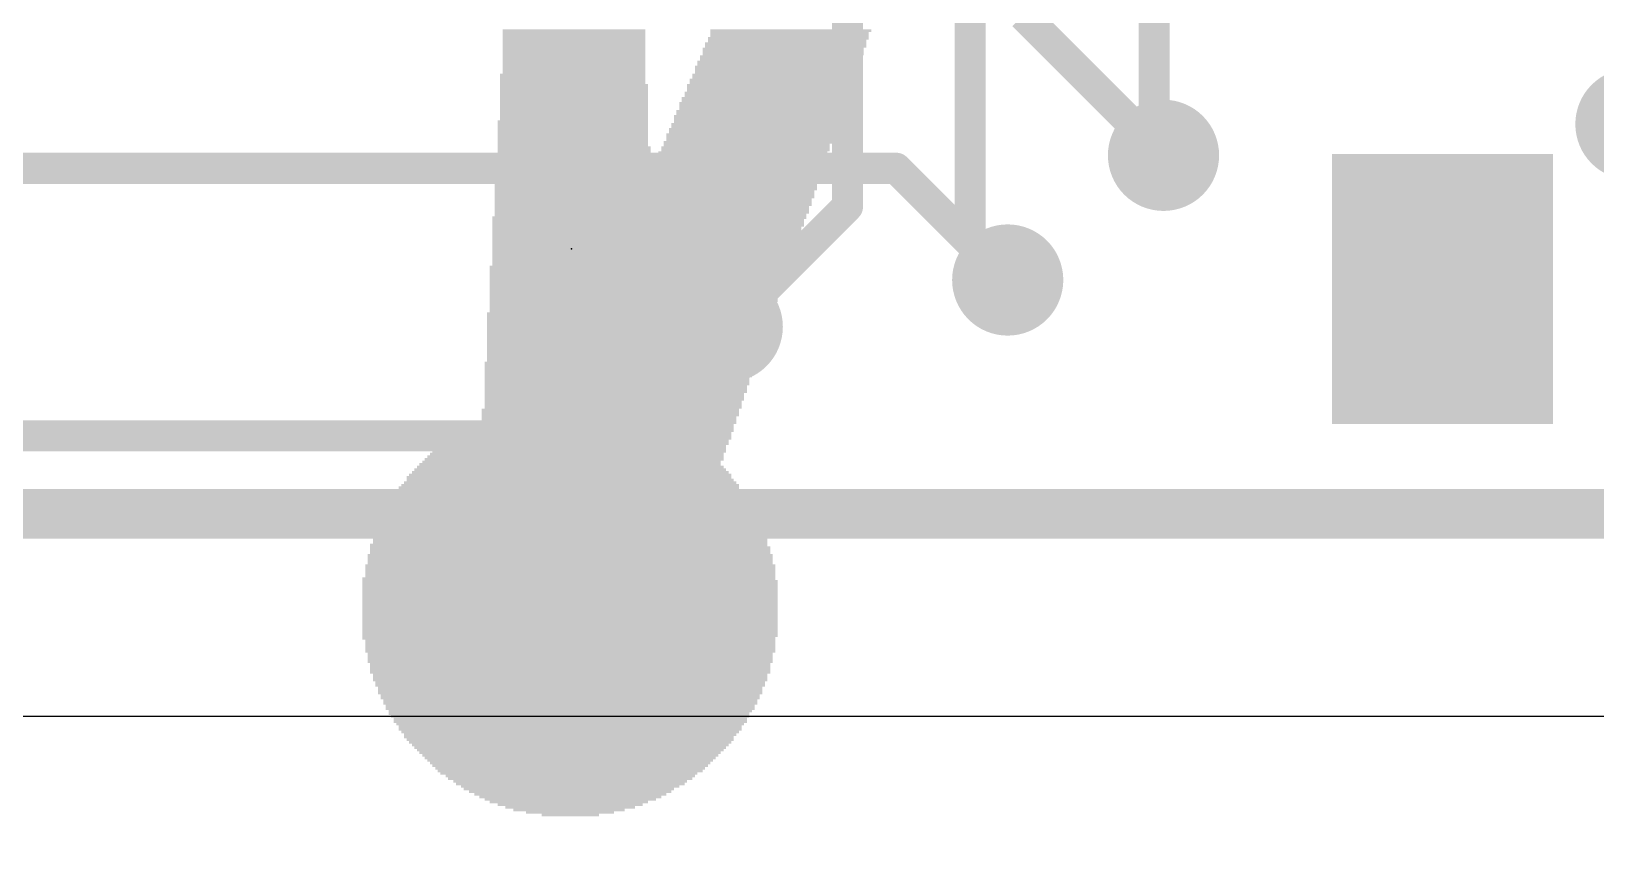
# Model space of a CAD drawing. Extents: x -26.8 to 26.8, y -26.8 to 26.8.
# Drawn here: x -4.4 to 8.35, y -2.08 to 4.69 of the extents above; entities that cross this region are included whole.
import ezdxf

# ---------------------------------------------------------------- set-up
doc = ezdxf.new("R2010")
doc.units = 0
for name, color, linetype in [('1', 12, 'CONTINUOUS'), ('16', 5, 'CONTINUOUS'), ('18', 110, 'CONTINUOUS'), ('20', 53, 'CONTINUOUS'), ('200', 40, 'CONTINUOUS'), ('24', 53, 'CONTINUOUS')]:
    doc.layers.add(name, color=color, linetype=linetype)

# ---------------------------------------------------------------- blocks, each defined once
blk = doc.blocks.new('RECT')
blk.add_solid([(-0.5, -0.5), (0.5, -0.5), (-0.5, 0.5), (0.5, 0.5)])
blk = doc.blocks.new('ROUNDV')
at = {"const_width": 0.5}
blk.add_lwpolyline([(0, -0.25, 1), (0, 0.25, 1), (0, -0.25)], format="xyb", dxfattribs=at)

msp = doc.modelspace()

# ---------------------------------------------------------------- linework, layer by layer
at = {"layer": '1'}
for points, const_width in [([(2.25, 5.643), (2.25, 3.266)], 0.254), ([(3.25, 5.643), (3.25, 2.973)], 0.254), ([(4.75, 5.643), (4.75, 3.759)], 0.254), ([(4.75, 3.759), (4.826, 3.683)], 0.254), ([(2.25, 3.266), (1.27, 2.286)], 0.254), ([(3.25, 2.973), (3.556, 2.667)], 0.254), ([(-5.969, 0.762), (9.017, 0.762)], 0.4064)]:
    msp.add_lwpolyline(points, dxfattribs=dict(at, const_width=const_width))
at = {"layer": '1', "const_width": 0.127}
for points in [[(4.7949, 3.8039, 1), (4.7051, 3.7141)], [(4.6865, 3.759, 1), (4.8135, 3.759)], [(4.7811, 3.6381, 1), (4.8709, 3.7279)], [(2.1865, 3.266, 1), (2.3135, 3.266)], [(2.2949, 3.2211, 1), (2.2051, 3.3109)], [(3.2949, 3.0179, 1), (3.2051, 2.9281)], [(3.1865, 2.973, 1), (3.3135, 2.973)], [(3.5111, 2.6221, 1), (3.6009, 2.7119)], [(1.2251, 2.3309, 1), (1.3149, 2.2411)]]:
    msp.add_lwpolyline(points, format="xyb", dxfattribs=at)
at = {"layer": '16', "const_width": 0.254}
for points in [[(4.826, 3.683), (3.683, 4.826)], [(2.6456, 3.5774), (-9.9862, 3.5774)], [(3.556, 2.667), (2.6456, 3.5774)], [(1.27, 2.286), (0.381, 1.397)], [(0.381, 1.397), (-8.128, 1.397)]]:
    msp.add_lwpolyline(points, dxfattribs=at)
at = {"layer": '16', "const_width": 0.127}
for points in [[(2.6905, 3.6223, 1), (2.6007, 3.5325)], [(2.6456, 3.5139, 1), (2.6456, 3.6409)], [(4.7811, 3.6381, 1), (4.8709, 3.7279)], [(3.5111, 2.6221, 1), (3.6009, 2.7119)], [(1.3149, 2.2411, 1), (1.2251, 2.3309)], [(0.3361, 1.4419, 1), (0.4259, 1.3521)], [(0.381, 1.3335, 1), (0.381, 1.4605)]]:
    msp.add_lwpolyline(points, format="xyb", dxfattribs=at)
at = {"layer": '20'}
msp.add_line((9.017, -0.889), (-8.382, -0.889), dxfattribs=at)
at = {"layer": '20', "const_width": 0.0254}
msp.add_lwpolyline([(0, -26.67, 1), (0, 26.67, 1), (0, -26.67)], format="xyb", dxfattribs=at)
at = {"layer": '24'}
msp.add_point((0, 2.921), dxfattribs=at)

# ---------------------------------------------------------------- block references
at = {"layer": '1', "xscale": 1.8, "yscale": 2.2}
msp.add_blockref('RECT', (7.1, 2.593), dxfattribs=at)
at = {"layer": '18', "xscale": 0.9064, "yscale": 0.9064}
for p in [(8.636, 3.937), (8.636, 3.937), (4.826, 3.683), (4.826, 3.683), (3.556, 2.667), (3.556, 2.667), (1.27, 2.286), (1.27, 2.286)]:
    msp.add_blockref('ROUNDV', p, dxfattribs=at)
at = {"layer": '200'}
for p, xscale, yscale in [((0.0203, 4.699), 1.1633, 0.0213), ((0.0203, 4.6778), 1.1633, 0.0211), ((0.0203, 4.6567), 1.1633, 0.0211), ((0.0203, 4.6355), 1.1633, 0.0213), ((0.0203, 4.6143), 1.1633, 0.0211), ((0.0203, 4.5932), 1.1633, 0.0211), ((1.7463, 4.5932), 1.3132, 0.0211), ((1.7678, 4.6355), 1.3106, 0.0213), ((1.7577, 4.6143), 1.2903, 0.0211), ((1.778, 4.6778), 1.2903, 0.0211), ((1.778, 4.6567), 1.2903, 0.0211), ((1.7882, 4.699), 1.3106, 0.0213), ((0.0203, 4.572), 1.1633, 0.0213), ((0.0203, 4.5508), 1.1633, 0.0211), ((0.0203, 4.5297), 1.1633, 0.0211), ((0.0203, 4.5085), 1.1633, 0.0213), ((0.0203, 4.4873), 1.1633, 0.0211), ((0.0203, 4.4662), 1.1633, 0.0211), ((1.7043, 4.4873), 1.3106, 0.0211), ((1.7043, 4.4662), 1.3106, 0.0211), ((1.7259, 4.5508), 1.3132, 0.0211), ((1.7259, 4.5297), 1.3132, 0.0211), ((1.7259, 4.5085), 1.3132, 0.0213), ((1.7463, 4.572), 1.3132, 0.0213), ((0.0102, 4.3392), 1.1836, 0.0211), ((0.0203, 4.445), 1.1633, 0.0213), ((0.0203, 4.4238), 1.1633, 0.0211), ((0.0203, 4.4027), 1.1633, 0.0211), ((0.0203, 4.3815), 1.1633, 0.0213), ((0.0203, 4.3603), 1.1633, 0.0211), ((1.6523, 4.3392), 1.3335, 0.0211), ((1.6624, 4.3815), 1.3132, 0.0213), ((1.6624, 4.3603), 1.3132, 0.0211), ((1.6726, 4.4027), 1.3335, 0.0211), ((1.6828, 4.445), 1.3132, 0.0213), ((1.6828, 4.4238), 1.3132, 0.0211), ((0.0216, 4.2545), 1.2065, 0.0213), ((0.0216, 4.2333), 1.2065, 0.0211), ((0.0216, 4.2122), 1.2065, 0.0211), ((0.0102, 4.318), 1.1836, 0.0213), ((0.0102, 4.2968), 1.1836, 0.0211), ((0.0102, 4.2757), 1.1836, 0.0211), ((1.6091, 4.2545), 1.3335, 0.0213), ((1.6091, 4.2333), 1.3335, 0.0211), ((1.6091, 4.2122), 1.3335, 0.0211), ((1.6294, 4.2968), 1.3335, 0.0211), ((1.6294, 4.2757), 1.3335, 0.0211), ((1.6408, 4.318), 1.3106, 0.0213), ((0.0216, 4.191), 1.2065, 0.0213), ((0.0216, 4.1698), 1.2065, 0.0211), ((0.0216, 4.1487), 1.2065, 0.0211), ((0.0216, 4.1275), 1.2065, 0.0213), ((0.0216, 4.1063), 1.2065, 0.0211), ((0.0216, 4.0852), 1.2065, 0.0211), ((1.5557, 4.1063), 1.3538, 0.0211), ((1.5557, 4.0852), 1.3538, 0.0211), ((1.5773, 4.1487), 1.3564, 0.0211), ((1.5659, 4.1275), 1.3335, 0.0213), ((1.5888, 4.191), 1.3335, 0.0213), ((1.5888, 4.1698), 1.3335, 0.0211), ((0.0114, 3.9582), 1.2268, 0.0211), ((0.0216, 4.064), 1.2065, 0.0213), ((0.0216, 4.0428), 1.2065, 0.0211), ((0.0216, 4.0217), 1.2065, 0.0211), ((0.0216, 4.0005), 1.2065, 0.0213), ((0.0216, 3.9793), 1.2065, 0.0211), ((1.5126, 4.0005), 1.3538, 0.0213), ((1.5126, 3.9793), 1.3538, 0.0211), ((1.5126, 3.9582), 1.3538, 0.0211), ((1.5342, 4.0428), 1.3564, 0.0211), ((1.5342, 4.0217), 1.3564, 0.0211), ((1.5456, 4.064), 1.3335, 0.0213), ((0.0114, 3.937), 1.2268, 0.0213), ((0.0114, 3.9158), 1.2268, 0.0211), ((0.0114, 3.8947), 1.2268, 0.0211), ((0.0114, 3.8735), 1.2268, 0.0213), ((0.0114, 3.8523), 1.2268, 0.0211), ((0.0114, 3.8312), 1.2268, 0.0211), ((1.4605, 3.8523), 1.3767, 0.0211), ((1.4503, 3.8312), 1.3564, 0.0211), ((1.4821, 3.8947), 1.3741, 0.0211), ((1.4719, 3.8735), 1.3538, 0.0213), ((1.4923, 3.937), 1.3538, 0.0213), ((1.4923, 3.9158), 1.3538, 0.0211), ((0.0114, 3.81), 1.2268, 0.0213), ((0.0114, 3.7888), 1.2268, 0.0211), ((0.0114, 3.7677), 1.2268, 0.0211), ((0.0216, 3.7465), 1.2471, 0.0213), ((0.0216, 3.7253), 1.2471, 0.0211), ((0.0216, 3.7042), 1.2471, 0.0211), ((1.397, 3.7042), 1.3767, 0.0211), ((1.4186, 3.7465), 1.3741, 0.0213), ((1.4186, 3.7253), 1.3741, 0.0211), ((1.4402, 3.7888), 1.3767, 0.0211), ((1.4287, 3.7677), 1.3538, 0.0211), ((1.4503, 3.81), 1.3564, 0.0213), ((0.0216, 3.683), 1.2471, 0.0213), ((0.0216, 3.6618), 1.2471, 0.0211), ((0.0216, 3.6407), 1.2471, 0.0211), ((0.0216, 3.6195), 1.2471, 0.0213), ((0.0216, 3.5983), 1.2471, 0.0211), ((0.0216, 3.5772), 1.2471, 0.0211), ((1.3665, 3.5983), 1.397, 0.0211), ((1.3551, 3.5772), 1.3741, 0.0211), ((1.3767, 3.6407), 1.3767, 0.0211), ((1.3767, 3.6195), 1.3767, 0.0213), ((1.397, 3.683), 1.3767, 0.0213), ((1.397, 3.6618), 1.3767, 0.0211), ((0.6985, 3.5137), 2.6467, 0.0211), ((0.6985, 3.4925), 2.6467, 0.0213), ((0.6985, 3.4713), 2.6467, 0.0211), ((0.6883, 3.4502), 2.6264, 0.0211), ((0.7087, 3.556), 2.667, 0.0213), ((0.7087, 3.5348), 2.667, 0.0211), ((0.6883, 3.429), 2.6264, 0.0213), ((0.6883, 3.4078), 2.6264, 0.0211), ((0.6769, 3.3867), 2.6035, 0.0211), ((0.6769, 3.3655), 2.6035, 0.0213), ((0.6769, 3.3443), 2.6035, 0.0211), ((0.6668, 3.3232), 2.5832, 0.0211), ((0.6668, 3.302), 2.5832, 0.0213), ((0.6668, 3.2808), 2.5832, 0.0211), ((0.6553, 3.2597), 2.5603, 0.0211), ((0.6553, 3.2385), 2.5603, 0.0213), ((0.6553, 3.2173), 2.5603, 0.0211), ((0.6452, 3.1962), 2.54, 0.0211), ((0.6248, 3.1538), 2.54, 0.0211), ((0.6248, 3.1327), 2.54, 0.0211), ((0.6248, 3.1115), 2.54, 0.0213), ((0.635, 3.175), 2.5603, 0.0213), ((0.6147, 3.0903), 2.5197, 0.0211), ((0.6147, 3.0692), 2.5197, 0.0211), ((0.5931, 2.9633), 2.4765, 0.0211), ((0.5931, 2.9422), 2.4765, 0.0211), ((0.6147, 3.048), 2.5197, 0.0213), ((0.6033, 3.0268), 2.4968, 0.0211), ((0.6033, 3.0057), 2.4968, 0.0211), ((0.6033, 2.9845), 2.4968, 0.0213), ((0.5931, 2.921), 2.4765, 0.0213), ((0.5829, 2.8998), 2.4562, 0.0211), ((0.5829, 2.8787), 2.4562, 0.0211), ((0.5829, 2.8575), 2.4562, 0.0213), ((0.5715, 2.8363), 2.4333, 0.0211), ((0.5715, 2.8152), 2.4333, 0.0211), ((0.541, 2.7093), 2.413, 0.0211), ((0.541, 2.6882), 2.413, 0.0211), ((0.5512, 2.7728), 2.4333, 0.0211), ((0.5512, 2.7517), 2.4333, 0.0211), ((0.5512, 2.7305), 2.4333, 0.0213), ((0.5715, 2.794), 2.4333, 0.0213), ((0.541, 2.667), 2.413, 0.0213), ((0.5194, 2.5823), 2.3698, 0.0211), ((0.5194, 2.5612), 2.3698, 0.0211), ((0.508, 2.54), 2.347, 0.0213), ((0.5296, 2.6458), 2.3901, 0.0211), ((0.5296, 2.6247), 2.3901, 0.0211), ((0.5296, 2.6035), 2.3901, 0.0213), ((0.508, 2.5188), 2.347, 0.0211), ((0.508, 2.4977), 2.347, 0.0211), ((0.4978, 2.4765), 2.3266, 0.0213), ((0.4978, 2.4553), 2.3266, 0.0211), ((0.4978, 2.4342), 2.3266, 0.0211), ((0.4877, 2.413), 2.3063, 0.0213), ((0.4661, 2.3495), 2.3089, 0.0213), ((0.4661, 2.3283), 2.3089, 0.0211), ((0.4661, 2.3072), 2.3089, 0.0211), ((0.4763, 2.3918), 2.3292, 0.0211), ((0.4763, 2.3707), 2.3292, 0.0211), ((0.4547, 2.286), 2.286, 0.0213), ((0.4343, 2.159), 2.2454, 0.0213), ((0.4547, 2.2648), 2.286, 0.0211), ((0.4547, 2.2437), 2.286, 0.0211), ((0.4445, 2.2225), 2.2657, 0.0213), ((0.4445, 2.2013), 2.2657, 0.0211), ((0.4445, 2.1802), 2.2657, 0.0211), ((0.4343, 2.1378), 2.2454, 0.0211), ((0.4343, 2.1167), 2.2454, 0.0211), ((0.4229, 2.0955), 2.2225, 0.0213), ((0.4229, 2.0743), 2.2225, 0.0211), ((0.4229, 2.0532), 2.2225, 0.0211), ((0.4128, 2.032), 2.2022, 0.0213), ((0.4026, 1.9897), 2.2225, 0.0211), ((0.3924, 1.9685), 2.2022, 0.0213), ((0.3924, 1.9473), 2.2022, 0.0211), ((0.381, 1.9262), 2.1793, 0.0211), ((0.381, 1.905), 2.1793, 0.0213), ((0.4128, 2.0108), 2.2022, 0.0211), ((0.381, 1.8838), 2.1793, 0.0211), ((0.3708, 1.8627), 2.159, 0.0211), ((0.3708, 1.8415), 2.159, 0.0213), ((0.3708, 1.8203), 2.159, 0.0211), ((0.3607, 1.7992), 2.1387, 0.0211), ((0.3607, 1.778), 2.1387, 0.0213), ((0.3607, 1.7568), 2.1387, 0.0211), ((0.3391, 1.6722), 2.0955, 0.0211), ((0.3391, 1.651), 2.0955, 0.0213), ((0.3493, 1.7357), 2.1158, 0.0211), ((0.3493, 1.7145), 2.1158, 0.0213), ((0.3493, 1.6933), 2.1158, 0.0211), ((0.3175, 1.6087), 2.098, 0.0211), ((0.3175, 1.5875), 2.098, 0.0213), ((0.3175, 1.5663), 2.098, 0.0211), ((0.3061, 1.5452), 2.0752, 0.0211), ((0.3061, 1.524), 2.0752, 0.0213), ((0.3391, 1.6298), 2.0955, 0.0211), ((0.1702, 1.397), 2.2657, 0.0213), ((0.1918, 1.4182), 2.2225, 0.0211), ((0.2121, 1.4393), 2.2225, 0.0211), ((0.2337, 1.4605), 2.1793, 0.0213), ((0.254, 1.4817), 2.1387, 0.0211), ((0.2858, 1.5028), 2.1158, 0.0211), ((0.0635, 1.27), 2.3927, 0.0213), ((0.0749, 1.2912), 2.3698, 0.0211), ((0.0953, 1.3123), 2.3292, 0.0211), ((0.1168, 1.3335), 2.3266, 0.0213), ((0.127, 1.3547), 2.3063, 0.0211), ((0.1588, 1.3758), 2.2885, 0.0211), ((-0.0102, 1.143), 2.4994, 0.0213), ((-0.0114, 1.1642), 2.4562, 0.0211), ((0, 1.1853), 2.4333, 0.0211), ((0.0216, 1.2065), 2.4359, 0.0213), ((0.033, 1.2277), 2.413, 0.0211), ((0.0432, 1.2488), 2.3927, 0.0211), ((-0.0102, 1.016), 2.7076, 0.0213), ((-0.0203, 1.0583), 2.6467, 0.0211), ((-0.0102, 1.0372), 2.667, 0.0211), ((-0.0102, 1.0795), 2.6264, 0.0213), ((-0.0102, 1.1007), 2.5806, 0.0211), ((-0.0102, 1.1218), 2.54, 0.0211), ((-0.0216, 0.9102), 2.8575, 0.0211), ((-0.0102, 0.889), 2.8804, 0.0213), ((-0.0102, 0.9313), 2.8346, 0.0211), ((-0.0102, 0.9525), 2.794, 0.0213), ((-0.0203, 0.9737), 2.7737, 0.0211), ((-0.0102, 0.9948), 2.7534, 0.0211), ((-0.0102, 0.762), 3.048, 0.0213), ((-0.0216, 0.8043), 2.9845, 0.0211), ((-0.0102, 0.7832), 3.0074, 0.0211), ((-0.0102, 0.8255), 2.9616, 0.0213), ((-0.0102, 0.8678), 2.921, 0.0211), ((-0.0102, 0.8467), 2.921, 0.0211), ((-0.0102, 0.6562), 3.1344, 0.0211), ((-0.0102, 0.635), 3.1344, 0.0213), ((-0.0102, 0.7197), 3.0886, 0.0211), ((-0.0102, 0.6985), 3.0886, 0.0213), ((-0.0102, 0.6773), 3.0886, 0.0211), ((-0.0102, 0.7408), 3.048, 0.0211), ((-0.0216, 0.508), 3.2385, 0.0213), ((-0.0102, 0.5503), 3.2156, 0.0211), ((-0.0102, 0.5292), 3.2156, 0.0211), ((-0.0102, 0.6138), 3.175, 0.0211), ((-0.0102, 0.5927), 3.175, 0.0211), ((-0.0102, 0.5715), 3.175, 0.0213), ((-0.0102, 0.4233), 3.302, 0.0211), ((-0.0102, 0.4022), 3.302, 0.0211), ((-0.0102, 0.381), 3.302, 0.0213), ((-0.0102, 0.4868), 3.2614, 0.0211), ((-0.0102, 0.4657), 3.2614, 0.0211), ((-0.0102, 0.4445), 3.2614, 0.0213), ((-0.0102, 0.3387), 3.3426, 0.0211), ((-0.0102, 0.3175), 3.3426, 0.0213), ((-0.0102, 0.2963), 3.3426, 0.0211), ((-0.0102, 0.2752), 3.3426, 0.0211), ((-0.0102, 0.254), 3.3426, 0.0213), ((-0.0102, 0.3598), 3.302, 0.0211), ((-0.0216, 0.2328), 3.3655, 0.0211), ((-0.0114, 0.2117), 3.3858, 0.0211), ((-0.0114, 0.1905), 3.3858, 0.0213), ((-0.0114, 0.1693), 3.3858, 0.0211), ((-0.0114, 0.1482), 3.3858, 0.0211), ((-0.0114, 0.127), 3.3858, 0.0213), ((-0.0114, 0.1058), 3.3858, 0.0211), ((-0.0114, 0.0847), 3.3858, 0.0211), ((-0.0114, 0.0635), 3.3858, 0.0213), ((-0.0114, 0.0423), 3.3858, 0.0211), ((-0.0114, 0.0212), 3.3858, 0.0211), ((-0.0114, 0), 3.3858, 0.0213), ((-0.0114, -0.0212), 3.3858, 0.0211), ((-0.0114, -0.0423), 3.3858, 0.0211), ((-0.0114, -0.0635), 3.3858, 0.0213), ((-0.0114, -0.0847), 3.3858, 0.0211), ((-0.0114, -0.1058), 3.3858, 0.0211), ((-0.0114, -0.127), 3.3858, 0.0213), ((-0.0216, -0.254), 3.3655, 0.0213), ((-0.0114, -0.1482), 3.3858, 0.0211), ((-0.0114, -0.1693), 3.3858, 0.0211), ((-0.0114, -0.1905), 3.3858, 0.0213), ((-0.0114, -0.2117), 3.3858, 0.0211), ((-0.0114, -0.2328), 3.3858, 0.0211), ((-0.0102, -0.2752), 3.3426, 0.0211), ((-0.0102, -0.2963), 3.3426, 0.0211), ((-0.0102, -0.3175), 3.3426, 0.0213), ((-0.0102, -0.3387), 3.3426, 0.0211), ((-0.0102, -0.3598), 3.3426, 0.0211), ((-0.0102, -0.381), 3.302, 0.0213), ((-0.0102, -0.4022), 3.302, 0.0211), ((-0.0102, -0.4233), 3.302, 0.0211), ((-0.0102, -0.4445), 3.302, 0.0213), ((-0.0102, -0.4657), 3.2614, 0.0211), ((-0.0102, -0.4868), 3.2614, 0.0211), ((-0.0102, -0.508), 3.2614, 0.0213), ((-0.0102, -0.5292), 3.2614, 0.0211), ((-0.0102, -0.5503), 3.2156, 0.0211), ((-0.0102, -0.5715), 3.2156, 0.0213), ((-0.0102, -0.5927), 3.2156, 0.0211), ((-0.0102, -0.6138), 3.175, 0.0211), ((-0.0102, -0.635), 3.175, 0.0213), ((-0.0102, -0.6562), 3.1344, 0.0211), ((-0.0102, -0.6773), 3.1344, 0.0211), ((-0.0102, -0.6985), 3.1344, 0.0213), ((-0.0102, -0.7197), 3.0886, 0.0211), ((-0.0102, -0.7408), 3.0886, 0.0211), ((-0.0102, -0.762), 3.048, 0.0213), ((-0.0102, -0.7832), 3.048, 0.0211), ((-0.0102, -0.8043), 3.0074, 0.0211), ((-0.0102, -0.8255), 3.0074, 0.0213), ((-0.0102, -0.8467), 2.9616, 0.0211), ((-0.0203, -0.8678), 2.9413, 0.0211), ((-0.0102, -0.889), 2.921, 0.0213), ((-0.0102, -0.9102), 2.8804, 0.0211), ((-0.0102, -0.9313), 2.8804, 0.0211), ((-0.0102, -0.9525), 2.8346, 0.0213), ((-0.0102, -0.9737), 2.794, 0.0211), ((-0.0102, -0.9948), 2.794, 0.0211), ((-0.0102, -1.016), 2.7534, 0.0213), ((-0.0102, -1.0372), 2.7076, 0.0211), ((-0.0203, -1.0583), 2.6873, 0.0211), ((-0.0102, -1.0795), 2.667, 0.0213), ((-0.0102, -1.1007), 2.6264, 0.0211), ((-0.0102, -1.1218), 2.5806, 0.0211), ((-0.0102, -1.143), 2.54, 0.0213), ((-0.0102, -1.1642), 2.4994, 0.0211), ((-0.0114, -1.1853), 2.4562, 0.0211), ((-0.0102, -1.2065), 2.413, 0.0213), ((-0.0102, -1.2277), 2.3724, 0.0211), ((-0.0102, -1.2488), 2.3266, 0.0211), ((-0.0102, -1.27), 2.286, 0.0213), ((-0.0102, -1.2912), 2.2454, 0.0211), ((-0.0102, -1.3123), 2.1996, 0.0211), ((-0.0102, -1.3335), 2.159, 0.0213), ((-0.0216, -1.3547), 2.0955, 0.0211), ((-0.0102, -1.3758), 2.032, 0.0211), ((-0.0102, -1.397), 1.9914, 0.0213), ((-0.0102, -1.4182), 1.905, 0.0211), ((-0.0102, -1.4393), 1.8644, 0.0211), ((-0.0102, -1.4605), 1.778, 0.0213), ((-0.0216, -1.4817), 1.7145, 0.0211), ((-0.0102, -1.5028), 1.651, 0.0211), ((-0.0102, -1.524), 1.5646, 0.0213), ((-0.0102, -1.5452), 1.4834, 0.0211), ((-0.0102, -1.5663), 1.397, 0.0211), ((-0.0203, -1.5875), 1.2903, 0.0213), ((-0.0102, -1.6087), 1.1836, 0.0211), ((-0.0102, -1.6298), 1.0566, 0.0211), ((-0.0203, -1.651), 0.9093, 0.0213), ((-0.0114, -1.6722), 0.7188, 0.0211), ((-0.0102, -1.6933), 0.4674, 0.0211)]:
    msp.add_blockref('RECT', p, dxfattribs=dict(at, xscale=xscale, yscale=yscale))

doc.saveas('drawing.dxf')
